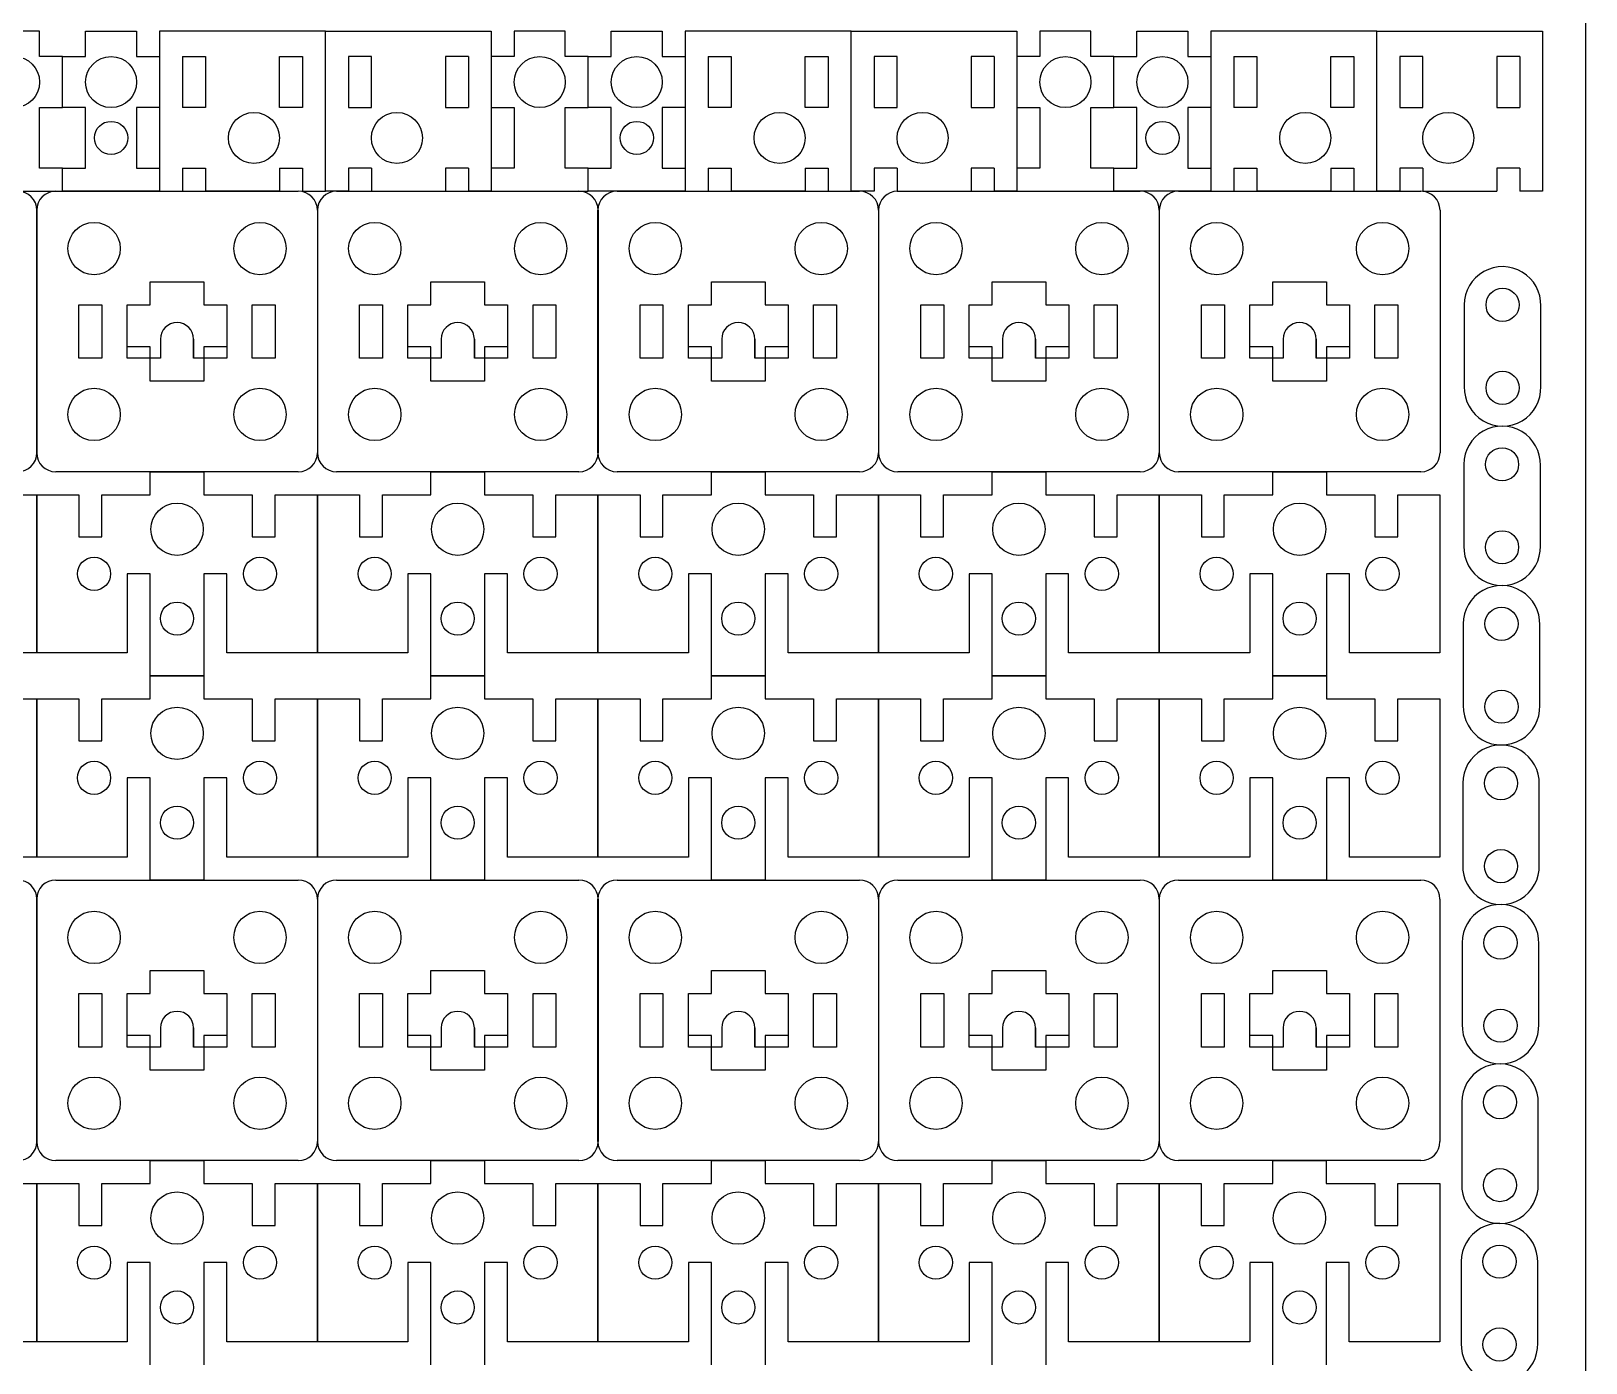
# Model space of a CAD drawing. Extents: x 0 to 420, y 0 to 595.
# Drawn here: x 176.3 to 420, y 125 to 333.8 of the extents above; entities that cross this region are included whole.
import ezdxf

# ---------------------------------------------------------------- set-up
doc = ezdxf.new("R2010")
doc.units = 0
doc.layers.add('FINAL', color=8, linetype='CONTINUOUS')

msp = doc.modelspace()

# ---------------------------------------------------------------- linework, layer by layer
at = {"layer": 'FINAL', "linetype": 'CONTINUOUS'}
for p, q in [((177.62, 333.83), (169.62, 333.83)), ((177.62, 329.83), (177.62, 333.83)), ((177.62, 329.83), (177.62, 333.83)), ((184.82, 333.83), (192.82, 333.83)), ((184.82, 329.83), (184.82, 333.83)), ((184.82, 329.83), (184.82, 333.83)), ((192.82, 333.83), (192.82, 329.83)), ((196.42, 333.83), (196.42, 308.73)), ((200.02, 333.83), (196.42, 333.83)), ((222.42, 333.83), (200.02, 333.83)), ((222.42, 308.73), (222.42, 333.83)), ((222.42, 308.73), (222.42, 333.83)), ((222.42, 333.83), (244.82, 333.83)), ((244.82, 333.83), (248.42, 333.83)), ((248.42, 333.83), (248.42, 308.73)), ((260.02, 333.83), (252.02, 333.83)), ((252.02, 333.83), (252.02, 329.83)), ((260.02, 329.83), (260.02, 333.83)), ((260.02, 329.83), (260.02, 333.83)), ((267.22, 333.83), (275.22, 333.83)), ((267.22, 329.83), (267.22, 333.83)), ((267.22, 329.83), (267.22, 333.83)), ((275.22, 333.83), (275.22, 329.83)), ((278.82, 333.83), (278.82, 308.73)), ((282.42, 333.83), (278.82, 333.83)), ((304.82, 333.83), (282.42, 333.83)), ((304.82, 308.73), (304.82, 333.83)), ((304.82, 308.73), (304.82, 333.83)), ((304.82, 333.83), (327.22, 333.83)), ((327.22, 333.83), (330.82, 333.83)), ((330.82, 333.83), (330.82, 308.73)), ((342.42, 333.83), (334.42, 333.83)), ((334.42, 333.83), (334.42, 329.83)), ((342.42, 329.83), (342.42, 333.83)), ((342.42, 329.83), (342.42, 333.83)), ((349.62, 333.83), (357.62, 333.83)), ((349.62, 329.83), (349.62, 333.83)), ((349.62, 329.83), (349.62, 333.83)), ((357.62, 333.83), (357.62, 329.83)), ((361.22, 333.83), (361.22, 308.73)), ((364.82, 333.83), (361.22, 333.83)), ((387.22, 333.83), (364.82, 333.83)), ((387.22, 308.73), (387.22, 333.83)), ((387.22, 308.73), (387.22, 333.83)), ((387.22, 333.83), (409.62, 333.83)), ((409.62, 333.83), (413.22, 333.83)), ((413.22, 333.83), (413.22, 308.73)), ((181.22, 329.83), (177.62, 329.83)), ((181.22, 329.83), (177.62, 329.83)), ((181.22, 329.83), (184.82, 329.83)), ((181.22, 329.83), (184.82, 329.83)), ((181.22, 321.83), (181.22, 329.83)), ((181.22, 321.83), (181.22, 329.83)), ((192.82, 329.83), (196.42, 329.83)), ((196.42, 329.83), (196.42, 321.83)), ((200.02, 329.83), (200.02, 321.83)), ((200.02, 329.83), (203.62, 329.83)), ((203.62, 329.83), (203.62, 321.83)), ((215.22, 321.83), (215.22, 329.83)), ((215.22, 329.83), (218.82, 329.83)), ((218.82, 329.83), (218.82, 321.83)), ((226.02, 329.83), (226.02, 321.83)), ((229.62, 329.83), (226.02, 329.83)), ((229.62, 321.83), (229.62, 329.83)), ((241.22, 329.83), (241.22, 321.83)), ((244.82, 329.83), (241.22, 329.83)), ((244.82, 329.83), (244.82, 321.83)), ((248.42, 329.83), (248.42, 321.83)), ((252.02, 329.83), (248.42, 329.83)), ((263.62, 329.83), (260.02, 329.83)), ((263.62, 329.83), (260.02, 329.83)), ((263.62, 329.83), (267.22, 329.83)), ((263.62, 329.83), (267.22, 329.83)), ((263.62, 321.83), (263.62, 329.83)), ((263.62, 321.83), (263.62, 329.83)), ((275.22, 329.83), (278.82, 329.83)), ((278.82, 329.83), (278.82, 321.83)), ((282.42, 329.83), (282.42, 321.83)), ((282.42, 329.83), (286.02, 329.83)), ((286.02, 329.83), (286.02, 321.83)), ((297.62, 321.83), (297.62, 329.83)), ((297.62, 329.83), (301.22, 329.83)), ((301.22, 329.83), (301.22, 321.83)), ((308.42, 329.83), (308.42, 321.83)), ((312.02, 329.83), (308.42, 329.83)), ((312.02, 321.83), (312.02, 329.83)), ((323.62, 329.83), (323.62, 321.83)), ((327.22, 329.83), (323.62, 329.83)), ((327.22, 329.83), (327.22, 321.83)), ((330.82, 329.83), (330.82, 321.83)), ((334.42, 329.83), (330.82, 329.83)), ((346.02, 329.83), (342.42, 329.83)), ((346.02, 329.83), (342.42, 329.83)), ((346.02, 329.83), (349.62, 329.83)), ((346.02, 329.83), (349.62, 329.83)), ((346.02, 321.83), (346.02, 329.83)), ((346.02, 321.83), (346.02, 329.83)), ((357.62, 329.83), (361.22, 329.83)), ((361.22, 329.83), (361.22, 321.83)), ((364.82, 329.83), (364.82, 321.83)), ((364.82, 329.83), (368.42, 329.83)), ((368.42, 329.83), (368.42, 321.83)), ((380.02, 321.83), (380.02, 329.83)), ((380.02, 329.83), (383.62, 329.83)), ((383.62, 329.83), (383.62, 321.83)), ((390.82, 329.83), (390.82, 321.83)), ((394.42, 329.83), (390.82, 329.83)), ((394.42, 321.83), (394.42, 329.83)), ((406.02, 329.83), (406.02, 321.83)), ((409.62, 329.83), (406.02, 329.83)), ((409.62, 329.83), (409.62, 321.83)), ((177.62, 312.33), (177.62, 321.83)), ((177.62, 321.83), (181.22, 321.83)), ((184.82, 321.83), (181.22, 321.83)), ((184.82, 312.33), (184.82, 321.83)), ((196.42, 321.83), (192.82, 321.83)), ((192.82, 321.83), (192.82, 312.33)), ((203.62, 321.83), (200.02, 321.83)), ((218.82, 321.83), (215.22, 321.83)), ((226.02, 321.83), (229.62, 321.83)), ((241.22, 321.83), (244.82, 321.83)), ((248.42, 321.83), (252.02, 321.83)), ((252.02, 321.83), (252.02, 312.33)), ((260.02, 312.33), (260.02, 321.83)), ((260.02, 321.83), (263.62, 321.83)), ((267.22, 321.83), (263.62, 321.83)), ((267.22, 312.33), (267.22, 321.83)), ((278.82, 321.83), (275.22, 321.83)), ((275.22, 321.83), (275.22, 312.33)), ((286.02, 321.83), (282.42, 321.83)), ((301.22, 321.83), (297.62, 321.83)), ((308.42, 321.83), (312.02, 321.83)), ((323.62, 321.83), (327.22, 321.83)), ((330.82, 321.83), (334.42, 321.83)), ((334.42, 321.83), (334.42, 312.33)), ((342.42, 312.33), (342.42, 321.83)), ((342.42, 321.83), (346.02, 321.83)), ((349.62, 321.83), (346.02, 321.83)), ((349.62, 312.33), (349.62, 321.83)), ((361.22, 321.83), (357.62, 321.83)), ((357.62, 321.83), (357.62, 312.33)), ((368.42, 321.83), (364.82, 321.83)), ((383.62, 321.83), (380.02, 321.83)), ((390.82, 321.83), (394.42, 321.83)), ((406.02, 321.83), (409.62, 321.83)), ((181.22, 312.33), (177.62, 312.33)), ((181.22, 312.33), (184.82, 312.33)), ((181.22, 308.73), (181.22, 312.33)), ((181.22, 308.73), (181.22, 312.33)), ((192.82, 312.33), (196.42, 312.33)), ((196.42, 312.33), (196.42, 308.73)), ((200.02, 312.33), (203.62, 312.33)), ((200.02, 312.33), (200.02, 308.73)), ((203.62, 312.33), (203.62, 308.73)), ((215.22, 312.33), (218.82, 312.33)), ((215.22, 312.33), (215.22, 308.73)), ((215.22, 312.33), (215.22, 308.73)), ((218.82, 312.33), (218.82, 308.73)), ((226.02, 312.33), (226.02, 308.73)), ((229.62, 312.33), (226.02, 312.33)), ((229.62, 312.33), (229.62, 308.73)), ((229.62, 312.33), (229.62, 308.73)), ((244.82, 312.33), (241.22, 312.33)), ((241.22, 312.33), (241.22, 308.73)), ((244.82, 312.33), (244.82, 308.73)), ((252.02, 312.33), (248.42, 312.33)), ((248.42, 312.33), (248.42, 308.73)), ((263.62, 312.33), (260.02, 312.33)), ((263.62, 312.33), (267.22, 312.33)), ((263.62, 308.73), (263.62, 312.33)), ((263.62, 308.73), (263.62, 312.33)), ((275.22, 312.33), (278.82, 312.33)), ((278.82, 312.33), (278.82, 308.73)), ((282.42, 312.33), (286.02, 312.33)), ((282.42, 312.33), (282.42, 308.73)), ((286.02, 312.33), (286.02, 308.73)), ((297.62, 312.33), (301.22, 312.33)), ((297.62, 312.33), (297.62, 308.73)), ((297.62, 312.33), (297.62, 308.73)), ((301.22, 312.33), (301.22, 308.73)), ((308.42, 312.33), (308.42, 308.73)), ((312.02, 312.33), (308.42, 312.33)), ((312.02, 312.33), (312.02, 308.73)), ((312.02, 312.33), (312.02, 308.73)), ((327.22, 312.33), (323.62, 312.33)), ((323.62, 312.33), (323.62, 308.73)), ((327.22, 312.33), (327.22, 308.73)), ((334.42, 312.33), (330.82, 312.33)), ((330.82, 312.33), (330.82, 308.73)), ((346.02, 312.33), (342.42, 312.33)), ((346.02, 312.33), (349.62, 312.33)), ((346.02, 308.73), (346.02, 312.33)), ((346.02, 308.73), (346.02, 312.33)), ((357.62, 312.33), (361.22, 312.33)), ((361.22, 312.33), (361.22, 308.73)), ((364.82, 312.33), (368.42, 312.33)), ((364.82, 312.33), (364.82, 308.73)), ((368.42, 312.33), (368.42, 308.73)), ((380.02, 312.33), (383.62, 312.33)), ((380.02, 312.33), (380.02, 308.73)), ((380.02, 312.33), (380.02, 308.73)), ((383.62, 312.33), (383.62, 308.73)), ((390.82, 312.33), (390.82, 308.73)), ((394.42, 312.33), (390.82, 312.33)), ((394.42, 312.33), (394.42, 308.73)), ((394.42, 312.33), (394.42, 308.73)), ((409.62, 312.33), (406.02, 312.33)), ((406.02, 312.33), (406.02, 308.73)), ((409.62, 312.33), (409.62, 308.73)), ((166.02, 308.73), (181.22, 308.73)), ((180.16, 308.73), (218.16, 308.73)), ((196.42, 308.73), (181.22, 308.73)), ((196.42, 308.73), (200.02, 308.73)), ((215.22, 308.73), (203.62, 308.73)), ((218.82, 308.73), (222.42, 308.73)), ((226.02, 308.73), (222.42, 308.73)), ((224.16, 308.73), (262.16, 308.73)), ((229.62, 308.73), (241.22, 308.73)), ((248.42, 308.73), (244.82, 308.73)), ((248.42, 308.73), (263.62, 308.73)), ((278.82, 308.73), (263.62, 308.73)), ((268.13, 308.73), (306.13, 308.73)), ((278.82, 308.73), (282.42, 308.73)), ((297.62, 308.73), (286.02, 308.73)), ((301.22, 308.73), (304.82, 308.73)), ((308.42, 308.73), (304.82, 308.73)), ((312.02, 308.73), (323.62, 308.73)), ((312.13, 308.73), (350.13, 308.73)), ((330.82, 308.73), (327.22, 308.73)), ((330.82, 308.73), (346.02, 308.73)), ((361.22, 308.73), (346.02, 308.73)), ((356.13, 308.73), (394.13, 308.73)), ((361.22, 308.73), (364.82, 308.73)), ((380.02, 308.73), (368.42, 308.73)), ((383.62, 308.73), (387.22, 308.73)), ((390.82, 308.73), (387.22, 308.73)), ((394.42, 308.73), (406.02, 308.73)), ((413.22, 308.73), (409.62, 308.73)), ((177.16, 267.73), (177.16, 305.73)), ((177.19, 305.73), (177.19, 267.73)), ((221.16, 305.73), (221.16, 267.73)), ((265.13, 267.73), (265.13, 305.73)), ((265.16, 305.73), (265.16, 267.73)), ((309.13, 305.73), (309.13, 267.73)), ((353.13, 305.73), (353.13, 267.73)), ((353.13, 305.73), (353.13, 267.73)), ((397.13, 305.73), (397.13, 267.73)), ((400.94, 290.9), (400.94, 277.74)), ((412.94, 277.9), (412.94, 290.73)), ((196.56, 285.54), (196.56, 282.53)), ((201.76, 285.54), (201.76, 282.53)), ((240.56, 285.54), (240.56, 282.53)), ((245.76, 285.54), (245.76, 282.53)), ((284.53, 285.54), (284.53, 282.53)), ((289.73, 285.54), (289.73, 282.53)), ((328.53, 285.54), (328.53, 282.53)), ((333.73, 285.54), (333.73, 282.53)), ((372.53, 285.54), (372.53, 282.53)), ((377.73, 285.54), (377.73, 282.53)), ((400.86, 265.9), (400.86, 252.74)), ((412.86, 252.9), (412.86, 265.73)), ((218.16, 264.73), (180.16, 264.73)), ((262.16, 264.73), (224.16, 264.73)), ((306.13, 264.73), (268.13, 264.73)), ((350.13, 264.73), (312.13, 264.73)), ((394.13, 264.73), (356.13, 264.73)), ((400.78, 240.9), (400.78, 227.74)), ((412.77, 227.9), (412.77, 240.73)), ((400.69, 215.9), (400.69, 202.74)), ((412.69, 202.9), (412.69, 215.73)), ((180.16, 200.73), (218.16, 200.73)), ((224.16, 200.73), (262.16, 200.73)), ((268.13, 200.73), (306.13, 200.73)), ((312.13, 200.73), (350.13, 200.73)), ((356.12, 200.73), (394.12, 200.73)), ((177.16, 159.73), (177.16, 197.73)), ((177.19, 197.73), (177.19, 159.73)), ((221.16, 197.73), (221.16, 159.73)), ((265.13, 159.73), (265.13, 197.73)), ((265.16, 197.73), (265.16, 159.73)), ((309.13, 197.73), (309.13, 159.73)), ((353.12, 197.73), (353.12, 159.73)), ((353.13, 197.73), (353.13, 159.73)), ((397.12, 197.73), (397.12, 159.73)), ((400.61, 190.9), (400.61, 177.74)), ((412.61, 177.9), (412.61, 190.74)), ((196.56, 177.54), (196.56, 174.53)), ((201.76, 177.54), (201.76, 174.53)), ((240.56, 177.54), (240.56, 174.53)), ((245.76, 177.54), (245.76, 174.53)), ((284.53, 177.54), (284.53, 174.53)), ((289.73, 177.54), (289.73, 174.53)), ((328.53, 177.54), (328.53, 174.53)), ((333.73, 177.54), (333.73, 174.53)), ((372.52, 177.54), (372.52, 174.53)), ((377.72, 177.54), (377.72, 174.53)), ((400.53, 165.9), (400.53, 152.74)), ((412.53, 152.9), (412.53, 165.74)), ((218.16, 156.73), (180.16, 156.73)), ((262.16, 156.73), (224.16, 156.73)), ((306.13, 156.73), (268.13, 156.73)), ((350.13, 156.73), (312.13, 156.73)), ((394.12, 156.73), (356.12, 156.73)), ((400.45, 140.9), (400.45, 127.74)), ((412.45, 127.91), (412.45, 140.74))]:
    msp.add_line(p, q, dxfattribs=at)
at = {"layer": 'FINAL'}
msp.add_lwpolyline([(0, 0), (420, 0), (420, 595), (0, 595)], close=True, dxfattribs=at)
at = {"layer": 'FINAL', "linetype": 'CONTINUOUS'}
for points in [[(196.56, 285.54), (196.56, 282.53), (194.96, 282.53), (194.96, 284.33), (191.36, 284.33), (191.36, 290.93), (194.96, 290.93), (194.96, 294.53), (203.36, 294.53), (203.36, 290.93), (206.96, 290.93), (206.96, 284.33), (203.36, 284.33), (203.36, 282.53), (201.76, 282.53), (201.76, 285.54)], [(240.56, 285.54), (240.56, 282.53), (238.96, 282.53), (238.96, 284.33), (235.36, 284.33), (235.36, 290.93), (238.96, 290.93), (238.96, 294.53), (247.36, 294.53), (247.36, 290.93), (250.96, 290.93), (250.96, 284.33), (247.36, 284.33), (247.36, 282.53), (245.76, 282.53), (245.76, 285.54)], [(284.53, 285.54), (284.53, 282.53), (282.93, 282.53), (282.93, 284.33), (279.33, 284.33), (279.33, 290.93), (282.93, 290.93), (282.93, 294.53), (291.33, 294.53), (291.33, 290.93), (294.93, 290.93), (294.93, 284.33), (291.33, 284.33), (291.33, 282.53), (289.73, 282.53), (289.73, 285.54)], [(328.53, 285.54), (328.53, 282.53), (326.93, 282.53), (326.93, 284.33), (323.33, 284.33), (323.33, 290.93), (326.93, 290.93), (326.93, 294.53), (335.33, 294.53), (335.33, 290.93), (338.93, 290.93), (338.93, 284.33), (335.33, 284.33), (335.33, 282.53), (333.73, 282.53), (333.73, 285.54)], [(372.53, 285.54), (372.53, 282.53), (370.93, 282.53), (370.93, 284.33), (367.33, 284.33), (367.33, 290.93), (370.93, 290.93), (370.93, 294.53), (379.33, 294.53), (379.33, 290.93), (382.93, 290.93), (382.93, 284.33), (379.33, 284.33), (379.33, 282.53), (377.73, 282.53), (377.73, 285.54)], [(221.16, 236.33), (206.96, 236.33), (206.96, 248.74), (203.36, 248.74), (203.36, 232.73), (194.96, 232.73), (194.96, 248.74), (191.36, 248.74), (191.36, 236.33), (177.17, 236.33), (177.17, 261.13), (183.76, 261.13), (183.76, 254.54), (187.36, 254.54), (187.36, 261.13), (194.96, 261.13), (194.96, 264.73), (203.36, 264.73), (203.36, 261.13), (210.96, 261.13), (210.96, 254.54), (214.56, 254.54), (214.56, 261.13), (221.16, 261.13), (221.16, 236.33)], [(265.14, 236.33), (250.95, 236.33), (250.95, 248.74), (247.35, 248.74), (247.35, 232.73), (238.95, 232.73), (238.95, 248.74), (235.35, 248.74), (235.35, 236.33), (221.16, 236.33), (221.16, 261.13), (227.75, 261.13), (227.75, 254.54), (231.35, 254.54), (231.35, 261.13), (238.95, 261.13), (238.95, 264.73), (247.35, 264.73), (247.35, 261.13), (254.95, 261.13), (254.95, 254.54), (258.55, 254.54), (258.55, 261.13), (265.14, 261.13), (265.14, 236.33)], [(309.13, 236.33), (294.93, 236.33), (294.93, 248.74), (291.33, 248.74), (291.33, 232.73), (282.93, 232.73), (282.93, 248.74), (279.33, 248.74), (279.33, 236.33), (265.14, 236.33), (265.14, 261.13), (271.73, 261.13), (271.73, 254.54), (275.33, 254.54), (275.33, 261.13), (282.93, 261.13), (282.93, 264.73), (291.33, 264.73), (291.33, 261.13), (298.93, 261.13), (298.93, 254.54), (302.53, 254.54), (302.53, 261.13), (309.13, 261.13), (309.13, 236.33)], [(353.11, 236.33), (338.92, 236.33), (338.92, 248.74), (335.32, 248.74), (335.32, 232.73), (326.92, 232.73), (326.92, 248.74), (323.32, 248.74), (323.32, 236.33), (309.13, 236.33), (309.13, 261.13), (315.72, 261.13), (315.72, 254.54), (319.32, 254.54), (319.32, 261.13), (326.92, 261.13), (326.92, 264.73), (335.32, 264.73), (335.32, 261.13), (342.92, 261.13), (342.92, 254.54), (346.52, 254.54), (346.52, 261.13), (353.11, 261.13), (353.11, 236.33)], [(397.11, 236.33), (382.92, 236.33), (382.92, 248.74), (379.32, 248.74), (379.32, 232.73), (370.92, 232.73), (370.92, 248.74), (367.32, 248.74), (367.32, 236.33), (353.13, 236.33), (353.13, 261.13), (359.72, 261.13), (359.72, 254.54), (363.32, 254.54), (363.32, 261.13), (370.92, 261.13), (370.92, 264.73), (379.32, 264.73), (379.32, 261.13), (386.92, 261.13), (386.92, 254.54), (390.52, 254.54), (390.52, 261.13), (397.11, 261.13), (397.11, 236.33)], [(170.57, 261.13), (177.17, 261.13), (177.17, 236.33)], [(177.17, 236.33), (162.97, 236.33)], [(221.16, 204.33), (206.96, 204.33), (206.96, 216.74), (203.36, 216.74), (203.36, 200.73), (194.96, 200.73), (194.96, 216.74), (191.36, 216.74), (191.36, 204.33), (177.17, 204.33), (177.17, 229.13), (183.76, 229.13), (183.76, 222.54), (187.36, 222.54), (187.36, 229.13), (194.96, 229.13), (194.96, 232.73), (203.36, 232.73), (203.36, 229.13), (210.96, 229.13), (210.96, 222.54), (214.56, 222.54), (214.56, 229.13), (221.16, 229.13), (221.16, 204.33)], [(265.14, 204.33), (250.95, 204.33), (250.95, 216.74), (247.35, 216.74), (247.35, 200.73), (238.95, 200.73), (238.95, 216.74), (235.35, 216.74), (235.35, 204.33), (221.16, 204.33), (221.16, 229.13), (227.75, 229.13), (227.75, 222.54), (231.35, 222.54), (231.35, 229.13), (238.95, 229.13), (238.95, 232.73), (247.35, 232.73), (247.35, 229.13), (254.95, 229.13), (254.95, 222.54), (258.55, 222.54), (258.55, 229.13), (265.14, 229.13), (265.14, 204.33)], [(309.13, 204.33), (294.93, 204.33), (294.93, 216.74), (291.33, 216.74), (291.33, 200.73), (282.93, 200.73), (282.93, 216.74), (279.33, 216.74), (279.33, 204.33), (265.14, 204.33), (265.14, 229.13), (271.73, 229.13), (271.73, 222.54), (275.33, 222.54), (275.33, 229.13), (282.93, 229.13), (282.93, 232.73), (291.33, 232.73), (291.33, 229.13), (298.93, 229.13), (298.93, 222.54), (302.53, 222.54), (302.53, 229.13), (309.13, 229.13), (309.13, 204.33)], [(353.11, 204.33), (338.92, 204.33), (338.92, 216.74), (335.32, 216.74), (335.32, 200.73), (326.92, 200.73), (326.92, 216.74), (323.32, 216.74), (323.32, 204.33), (309.13, 204.33), (309.13, 229.13), (315.72, 229.13), (315.72, 222.54), (319.32, 222.54), (319.32, 229.13), (326.92, 229.13), (326.92, 232.73), (335.32, 232.73), (335.32, 229.13), (342.92, 229.13), (342.92, 222.54), (346.52, 222.54), (346.52, 229.13), (353.11, 229.13), (353.11, 204.33)], [(397.11, 204.33), (382.92, 204.33), (382.92, 216.74), (379.32, 216.74), (379.32, 200.73), (370.92, 200.73), (370.92, 216.74), (367.32, 216.74), (367.32, 204.33), (353.13, 204.33), (353.13, 229.13), (359.72, 229.13), (359.72, 222.54), (363.32, 222.54), (363.32, 229.13), (370.92, 229.13), (370.92, 232.73), (379.32, 232.73), (379.32, 229.13), (386.92, 229.13), (386.92, 222.54), (390.52, 222.54), (390.52, 229.13), (397.11, 229.13), (397.11, 204.33)], [(170.57, 229.13), (177.17, 229.13), (177.17, 204.33)], [(177.17, 204.33), (162.97, 204.33)], [(196.56, 177.54), (196.56, 174.53), (194.96, 174.53), (194.96, 176.33), (191.36, 176.33), (191.36, 182.93), (194.96, 182.93), (194.96, 186.53), (203.36, 186.53), (203.36, 182.93), (206.96, 182.93), (206.96, 176.33), (203.36, 176.33), (203.36, 174.53), (201.76, 174.53), (201.76, 177.54)], [(240.56, 177.54), (240.56, 174.53), (238.96, 174.53), (238.96, 176.33), (235.36, 176.33), (235.36, 182.93), (238.96, 182.93), (238.96, 186.53), (247.36, 186.53), (247.36, 182.93), (250.96, 182.93), (250.96, 176.33), (247.36, 176.33), (247.36, 174.53), (245.76, 174.53), (245.76, 177.54)], [(284.53, 177.54), (284.53, 174.53), (282.93, 174.53), (282.93, 176.33), (279.33, 176.33), (279.33, 182.93), (282.93, 182.93), (282.93, 186.53), (291.33, 186.53), (291.33, 182.93), (294.93, 182.93), (294.93, 176.33), (291.33, 176.33), (291.33, 174.53), (289.73, 174.53), (289.73, 177.54)], [(328.53, 177.54), (328.53, 174.53), (326.93, 174.53), (326.93, 176.33), (323.33, 176.33), (323.33, 182.93), (326.93, 182.93), (326.93, 186.53), (335.33, 186.53), (335.33, 182.93), (338.93, 182.93), (338.93, 176.33), (335.33, 176.33), (335.33, 174.53), (333.73, 174.53), (333.73, 177.54)], [(372.52, 177.54), (372.52, 174.53), (370.92, 174.53), (370.92, 176.33), (367.32, 176.33), (367.32, 182.93), (370.92, 182.93), (370.92, 186.53), (379.32, 186.53), (379.32, 182.93), (382.92, 182.93), (382.92, 176.33), (379.32, 176.33), (379.32, 174.53), (377.72, 174.53), (377.72, 177.54)], [(194.96, 124.73), (194.96, 140.74), (191.36, 140.74), (191.36, 128.33), (177.17, 128.33), (177.17, 153.13), (183.76, 153.13), (183.76, 146.54), (187.36, 146.54), (187.36, 153.13), (194.96, 153.13), (194.96, 156.73), (203.36, 156.73), (203.36, 153.13), (210.96, 153.13), (210.96, 146.54), (214.56, 146.54), (214.56, 153.13), (221.16, 153.13), (221.16, 128.33)], [(238.95, 124.73), (238.95, 140.74), (235.35, 140.74), (235.35, 128.33), (221.16, 128.33), (221.16, 153.13), (227.75, 153.13), (227.75, 146.54), (231.35, 146.54), (231.35, 153.13), (238.95, 153.13), (238.95, 156.73), (247.35, 156.73), (247.35, 153.13), (254.95, 153.13), (254.95, 146.54), (258.55, 146.54), (258.55, 153.13), (265.14, 153.13), (265.14, 128.33)], [(282.93, 124.73), (282.93, 140.74), (279.33, 140.74), (279.33, 128.33), (265.14, 128.33), (265.14, 153.13), (271.73, 153.13), (271.73, 146.54), (275.33, 146.54), (275.33, 153.13), (282.93, 153.13), (282.93, 156.73), (291.33, 156.73), (291.33, 153.13), (298.93, 153.13), (298.93, 146.54), (302.53, 146.54), (302.53, 153.13), (309.13, 153.13), (309.13, 128.33)], [(326.92, 124.73), (326.92, 140.74), (323.32, 140.74), (323.32, 128.33), (309.13, 128.33), (309.13, 153.13), (315.72, 153.13), (315.72, 146.54), (319.32, 146.54), (319.32, 153.13), (326.92, 153.13), (326.92, 156.73), (335.32, 156.73), (335.32, 153.13), (342.92, 153.13), (342.92, 146.54), (346.52, 146.54), (346.52, 153.13), (353.11, 153.13), (353.11, 128.33)], [(370.9, 124.73), (370.9, 140.74), (367.3, 140.74), (367.3, 128.33), (353.11, 128.33), (353.11, 153.13), (359.7, 153.13), (359.7, 146.54), (363.3, 146.54), (363.3, 153.13), (370.9, 153.13), (370.9, 156.73), (379.3, 156.73), (379.3, 153.13), (386.9, 153.13), (386.9, 146.54), (390.5, 146.54), (390.5, 153.13), (397.1, 153.13), (397.1, 128.33)], [(170.57, 153.13), (177.17, 153.13), (177.17, 128.33)], [(221.16, 128.33), (206.96, 128.33), (206.96, 140.74), (203.36, 140.74), (203.36, 124.73)], [(265.14, 128.33), (250.95, 128.33), (250.95, 140.74), (247.35, 140.74), (247.35, 124.73)], [(309.13, 128.33), (294.93, 128.33), (294.93, 140.74), (291.33, 140.74), (291.33, 124.73)], [(353.11, 128.33), (338.92, 128.33), (338.92, 140.74), (335.32, 140.74), (335.32, 124.73)], [(397.1, 128.33), (382.9, 128.33), (382.9, 140.74), (379.3, 140.74), (379.3, 124.73)], [(177.17, 128.33), (162.97, 128.33)]]:
    msp.add_lwpolyline(points, dxfattribs=at)
for points in [[(191.36, 290.93), (194.96, 290.93), (194.96, 294.53), (203.36, 294.53), (203.36, 290.93), (206.96, 290.93), (206.96, 282.53), (203.36, 282.53), (203.36, 278.93), (194.96, 278.93), (194.96, 282.53), (191.36, 282.53), (191.36, 290.93)], [(235.36, 290.93), (238.96, 290.93), (238.96, 294.53), (247.36, 294.53), (247.36, 290.93), (250.96, 290.93), (250.96, 282.53), (247.36, 282.53), (247.36, 278.93), (238.96, 278.93), (238.96, 282.53), (235.36, 282.53), (235.36, 290.93)], [(279.33, 290.93), (282.93, 290.93), (282.93, 294.53), (291.33, 294.53), (291.33, 290.93), (294.93, 290.93), (294.93, 282.53), (291.33, 282.53), (291.33, 278.93), (282.93, 278.93), (282.93, 282.53), (279.33, 282.53), (279.33, 290.93)], [(323.33, 290.93), (326.93, 290.93), (326.93, 294.53), (335.33, 294.53), (335.33, 290.93), (338.93, 290.93), (338.93, 282.53), (335.33, 282.53), (335.33, 278.93), (326.93, 278.93), (326.93, 282.53), (323.33, 282.53), (323.33, 290.93)], [(367.33, 290.93), (370.93, 290.93), (370.93, 294.53), (379.33, 294.53), (379.33, 290.93), (382.93, 290.93), (382.93, 282.53), (379.33, 282.53), (379.33, 278.93), (370.93, 278.93), (370.93, 282.53), (367.33, 282.53), (367.33, 290.93)], [(183.76, 290.93), (187.36, 290.93), (187.36, 282.53), (183.76, 282.53), (183.76, 290.93)], [(210.96, 290.93), (214.56, 290.93), (214.56, 282.53), (210.96, 282.53), (210.96, 290.93)], [(227.76, 290.93), (231.36, 290.93), (231.36, 282.53), (227.76, 282.53), (227.76, 290.93)], [(254.96, 290.93), (258.56, 290.93), (258.56, 282.53), (254.96, 282.53), (254.96, 290.93)], [(271.73, 290.93), (275.33, 290.93), (275.33, 282.53), (271.73, 282.53), (271.73, 290.93)], [(298.93, 290.93), (302.53, 290.93), (302.53, 282.53), (298.93, 282.53), (298.93, 290.93)], [(315.73, 290.93), (319.33, 290.93), (319.33, 282.53), (315.73, 282.53), (315.73, 290.93)], [(342.93, 290.93), (346.53, 290.93), (346.53, 282.53), (342.93, 282.53), (342.93, 290.93)], [(359.73, 290.93), (363.33, 290.93), (363.33, 282.53), (359.73, 282.53), (359.73, 290.93)], [(386.93, 290.93), (390.53, 290.93), (390.53, 282.53), (386.93, 282.53), (386.93, 290.93)], [(191.36, 182.93), (194.96, 182.93), (194.96, 186.53), (203.36, 186.53), (203.36, 182.93), (206.96, 182.93), (206.96, 174.53), (203.36, 174.53), (203.36, 170.93), (194.96, 170.93), (194.96, 174.53), (191.36, 174.53), (191.36, 182.93)], [(235.36, 182.93), (238.96, 182.93), (238.96, 186.53), (247.36, 186.53), (247.36, 182.93), (250.96, 182.93), (250.96, 174.53), (247.36, 174.53), (247.36, 170.93), (238.96, 170.93), (238.96, 174.53), (235.36, 174.53), (235.36, 182.93)], [(279.33, 182.93), (282.93, 182.93), (282.93, 186.53), (291.33, 186.53), (291.33, 182.93), (294.93, 182.93), (294.93, 174.53), (291.33, 174.53), (291.33, 170.93), (282.93, 170.93), (282.93, 174.53), (279.33, 174.53), (279.33, 182.93)], [(323.33, 182.93), (326.93, 182.93), (326.93, 186.53), (335.33, 186.53), (335.33, 182.93), (338.93, 182.93), (338.93, 174.53), (335.33, 174.53), (335.33, 170.93), (326.93, 170.93), (326.93, 174.53), (323.33, 174.53), (323.33, 182.93)], [(367.32, 182.93), (370.92, 182.93), (370.92, 186.53), (379.32, 186.53), (379.32, 182.93), (382.92, 182.93), (382.92, 174.53), (379.32, 174.53), (379.32, 170.93), (370.92, 170.93), (370.92, 174.53), (367.32, 174.53), (367.32, 182.93)], [(183.76, 182.93), (187.36, 182.93), (187.36, 174.53), (183.76, 174.53), (183.76, 182.93)], [(210.96, 182.93), (214.56, 182.93), (214.56, 174.53), (210.96, 174.53), (210.96, 182.93)], [(227.76, 182.93), (231.36, 182.93), (231.36, 174.53), (227.76, 174.53), (227.76, 182.93)], [(254.96, 182.93), (258.56, 182.93), (258.56, 174.53), (254.96, 174.53), (254.96, 182.93)], [(271.73, 182.93), (275.33, 182.93), (275.33, 174.53), (271.73, 174.53), (271.73, 182.93)], [(298.93, 182.93), (302.53, 182.93), (302.53, 174.53), (298.93, 174.53), (298.93, 182.93)], [(315.73, 182.93), (319.33, 182.93), (319.33, 174.53), (315.73, 174.53), (315.73, 182.93)], [(342.93, 182.93), (346.53, 182.93), (346.53, 174.53), (342.93, 174.53), (342.93, 182.93)], [(359.72, 182.93), (363.32, 182.93), (363.32, 174.53), (359.72, 174.53), (359.72, 182.93)], [(386.92, 182.93), (390.52, 182.93), (390.52, 174.53), (386.92, 174.53), (386.92, 182.93)]]:
    msp.add_lwpolyline(points, close=True, dxfattribs=at)
for centre, radius in [((173.62, 325.83), 4), ((188.82, 325.83), 4), ((256.02, 325.83), 4), ((271.22, 325.83), 4), ((338.42, 325.83), 4), ((353.62, 325.83), 4), ((188.82, 317.08), 2.6), ((211.22, 317.08), 4), ((233.62, 317.08), 4), ((271.22, 317.08), 2.6), ((293.62, 317.08), 4), ((316.02, 317.08), 4), ((353.62, 317.08), 2.6), ((376.02, 317.08), 4), ((398.42, 317.08), 4), ((186.16, 299.73), 4.1), ((212.16, 299.73), 4.1), ((230.16, 299.73), 4.1), ((256.16, 299.73), 4.1), ((274.13, 299.73), 4.1), ((300.13, 299.73), 4.1), ((318.13, 299.73), 4.1), ((344.13, 299.73), 4.1), ((362.13, 299.73), 4.1), ((388.13, 299.73), 4.1), ((406.94, 290.9), 2.6), ((406.94, 277.9), 2.6), ((186.16, 273.73), 4.1), ((212.16, 273.73), 4.1), ((230.16, 273.73), 4.1), ((256.16, 273.73), 4.1), ((274.13, 273.73), 4.1), ((300.13, 273.73), 4.1), ((318.13, 273.73), 4.1), ((344.13, 273.73), 4.1), ((362.13, 273.73), 4.1), ((388.13, 273.73), 4.1), ((406.86, 265.9), 2.6), ((199.16, 255.73), 4.1), ((243.15, 255.73), 4.1), ((287.13, 255.73), 4.1), ((331.12, 255.73), 4.1), ((375.12, 255.73), 4.1), ((406.86, 252.9), 2.6), ((186.15, 248.74), 2.6), ((212.16, 248.74), 2.6), ((230.14, 248.74), 2.6), ((256.14, 248.74), 2.6), ((274.13, 248.74), 2.6), ((300.13, 248.74), 2.6), ((318.11, 248.74), 2.6), ((344.12, 248.74), 2.6), ((362.11, 248.74), 2.6), ((388.12, 248.74), 2.6), ((199.16, 241.72), 2.6), ((243.15, 241.72), 2.6), ((287.13, 241.72), 2.6), ((331.12, 241.72), 2.6), ((375.12, 241.72), 2.6), ((406.78, 240.9), 2.6), ((406.77, 227.9), 2.6), ((199.16, 223.73), 4.1), ((243.15, 223.73), 4.1), ((287.13, 223.73), 4.1), ((331.12, 223.73), 4.1), ((375.12, 223.73), 4.1), ((186.15, 216.74), 2.6), ((212.16, 216.74), 2.6), ((230.14, 216.74), 2.6), ((256.14, 216.74), 2.6), ((274.13, 216.74), 2.6), ((300.13, 216.74), 2.6), ((318.11, 216.74), 2.6), ((344.12, 216.74), 2.6), ((362.11, 216.74), 2.6), ((388.12, 216.74), 2.6), ((406.69, 215.9), 2.6), ((199.16, 209.72), 2.6), ((243.15, 209.72), 2.6), ((287.13, 209.72), 2.6), ((331.12, 209.72), 2.6), ((375.12, 209.72), 2.6), ((406.69, 202.9), 2.6), ((186.16, 191.73), 4.1), ((212.16, 191.73), 4.1), ((230.16, 191.73), 4.1), ((256.16, 191.73), 4.1), ((274.13, 191.73), 4.1), ((300.13, 191.73), 4.1), ((318.13, 191.73), 4.1), ((344.13, 191.73), 4.1), ((362.12, 191.73), 4.1), ((388.12, 191.73), 4.1), ((406.61, 190.9), 2.6), ((406.61, 177.9), 2.6), ((186.16, 165.73), 4.1), ((212.16, 165.73), 4.1), ((230.16, 165.73), 4.1), ((256.16, 165.73), 4.1), ((274.13, 165.73), 4.1), ((300.13, 165.73), 4.1), ((318.13, 165.73), 4.1), ((344.13, 165.73), 4.1), ((362.12, 165.73), 4.1), ((388.12, 165.73), 4.1), ((406.53, 165.9), 2.6), ((406.53, 152.9), 2.6), ((199.16, 147.73), 4.1), ((243.15, 147.73), 4.1), ((287.13, 147.73), 4.1), ((331.12, 147.73), 4.1), ((375.1, 147.73), 4.1), ((186.15, 140.74), 2.6), ((212.16, 140.74), 2.6), ((230.14, 140.74), 2.6), ((256.14, 140.74), 2.6), ((274.13, 140.74), 2.6), ((300.13, 140.74), 2.6), ((318.11, 140.74), 2.6), ((344.12, 140.74), 2.6), ((362.1, 140.74), 2.6), ((388.1, 140.74), 2.6), ((406.45, 140.9), 2.6), ((199.16, 133.72), 2.6), ((243.15, 133.72), 2.6), ((287.13, 133.72), 2.6), ((331.12, 133.72), 2.6), ((375.1, 133.72), 2.6), ((406.45, 127.91), 2.6)]:
    msp.add_circle(centre, radius, dxfattribs=at)
for centre, radius, start, end in [((174.19, 305.73), 3, 0, 90), ((180.16, 305.73), 3, 90, 180), ((218.16, 305.73), 3, 0, 90), ((224.16, 305.73), 3, 90, 180), ((262.16, 305.73), 3, 0, 90), ((268.13, 305.73), 3, 90, 180), ((306.13, 305.73), 3, 0, 90), ((312.13, 305.73), 3, 90, 180), ((350.13, 305.73), 3, 0, 90), ((356.13, 305.73), 3, 90, 180), ((394.13, 305.73), 3, 0, 90), ((406.94, 290.9), 6, 358.4397, 180), ((199.16, 285.54), 2.6, 0, 180), ((243.16, 285.54), 2.6, 0, 180), ((287.13, 285.54), 2.6, 0, 180), ((331.13, 285.54), 2.6, 0, 180), ((375.13, 285.54), 2.6, 0, 180), ((406.94, 277.9), 6, 178.2229, 1.8128), ((406.86, 265.9), 6, 358.4397, 180), ((174.19, 267.73), 3, 270, 0), ((180.16, 267.73), 3, 180, 270), ((218.16, 267.73), 3, 270, 0), ((224.16, 267.73), 3, 180, 270), ((262.16, 267.73), 3, 270, 0), ((268.13, 267.73), 3, 180, 270), ((306.13, 267.73), 3, 270, 0), ((312.13, 267.73), 3, 180, 270), ((350.13, 267.73), 3, 270, 0), ((356.13, 267.73), 3, 180, 270), ((394.13, 267.73), 3, 270, 0), ((406.86, 252.9), 6, 178.2229, 1.8128), ((406.78, 240.9), 6, 358.4397, 180), ((406.78, 227.9), 6, 178.2229, 1.8128), ((406.69, 215.9), 6, 358.4397, 180), ((406.69, 202.9), 6, 178.2229, 1.8128), ((174.19, 197.73), 3, 0, 90), ((180.16, 197.73), 3, 90, 180), ((218.16, 197.73), 3, 0, 90), ((224.16, 197.73), 3, 90, 180), ((262.16, 197.73), 3, 0, 90), ((268.13, 197.73), 3, 90, 180), ((306.13, 197.73), 3, 0, 90), ((312.13, 197.73), 3, 90, 180), ((350.13, 197.73), 3, 0, 90), ((356.12, 197.73), 3, 90, 180), ((394.12, 197.73), 3, 0, 90), ((406.61, 190.9), 6, 358.4397, 180), ((199.16, 177.54), 2.6, 0, 180), ((243.16, 177.54), 2.6, 0, 180), ((287.13, 177.54), 2.6, 0, 180), ((331.13, 177.54), 2.6, 0, 180), ((375.12, 177.54), 2.6, 0, 180), ((406.61, 177.9), 6, 178.2229, 1.8128), ((406.53, 165.9), 6, 358.4397, 180), ((174.19, 159.73), 3, 270, 0), ((180.16, 159.73), 3, 180, 270), ((218.16, 159.73), 3, 270, 0), ((224.16, 159.73), 3, 180, 270), ((262.16, 159.73), 3, 270, 0), ((268.13, 159.73), 3, 180, 270), ((306.13, 159.73), 3, 270, 0), ((312.13, 159.73), 3, 180, 270), ((350.13, 159.73), 3, 270, 0), ((356.12, 159.73), 3, 180, 270), ((394.12, 159.73), 3, 270, 0), ((406.53, 152.9), 6, 178.2229, 1.8128), ((406.45, 140.9), 6, 358.4397, 180), ((406.45, 127.9), 6, 178.2229, 1.8128)]:
    msp.add_arc(centre, radius, start, end, dxfattribs=at)

doc.saveas('drawing.dxf')
